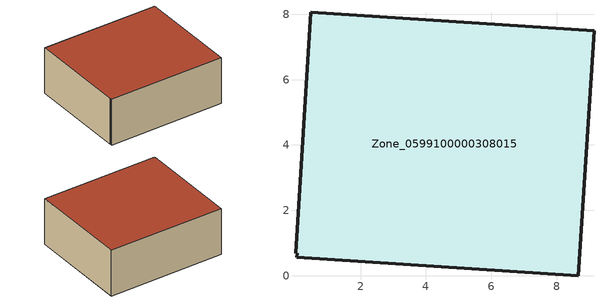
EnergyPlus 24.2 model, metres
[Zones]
Zone_0599100000308015
 floor ground (C_G): 0.06,0.69 0.01,0.69 0.48,8.06 9.14,7.49 8.66,0 0.05,0.57 z0
 wall outside (C_F): 8.66,0 9.14,7.49 0.48,8.06 0.01,0.69 0.06,0.69 0.05,0.57 8.66,0 z0:3.5
 roof outside (C_R): 0.06,0.69 0.05,0.57 8.66,0 9.14,7.49 0.48,8.06 0.01,0.69 z3.5
[BUILDING]
Pand.0599100000308015: North Axis=0; Terrain=City; Loads Convergence Tolerance Value=0.04; Temperature Convergence Tolerance Value=0.4; Solar Distribution=FullExterior; Maximum Number of Warmup Days=25; Minimum Number of Warmup Days=1
[Site:Location]
Rotterdam.The.Hague.AP_ZH_NLD Design_Conditions: Latitude=51.96; Longitude=4.45; Time Zone=1; Elevation=-4.5
[SITE:GROUNDTEMPERATURE:BUILDINGSURFACE]
18, 18, 18, 18, 18, 18, 18, 18, 18, 18, 18, 18
[MATERIAL] Thermal Absorptance=0.9; Solar Absorptance=0.7; Visible Absorptance=0.7
Name | Roughness | Thickness | Conductivity | Density | Specific Heat
G.TI.1946-1964 | MediumSmooth | 0.15 | 1 | 540 | 1210
F.TI.1946-1964 | Rough | 0.3 | 0.857143 | 1920 | 840
R.TI.1946-1964 | MediumRough | 0.2 | 0.277778 | 1500 | 1000
[CONSTRUCTION]
C_G: G.TI.1946-1964
C_F: F.TI.1946-1964
C_R: R.TI.1946-1964
[ZONE]
Zone_0599100000308015: Type=1; Multiplier=1; Ceiling Height=Autocalculate; Volume=Autocalculate; Floor Area=autocalculate; Part of Total Floor Area=Yes
[ZONEINFILTRATION:DESIGNFLOWRATE]
Infil_Zone_0599100000308015: Zone or ZoneList or Space or SpaceList=Zone_0599100000308015; Schedule=AlwaysOn; Design Flow Rate Calculation Method=Flow/Area; Flow Rate per Floor Area=0.003; Constant Term Coefficient=1; Temperature Term Coefficient=0; Velocity Term Coefficient=0; Velocity Squared Term Coefficient=0
[HVACTEMPLATE:ZONE:IDEALLOADSAIRSYSTEM]
Zone_0599100000308015: Maximum Heating Supply Air Temperature=50; Minimum Cooling Supply Air Temperature=13; Maximum Heating Supply Air Humidity Ratio=0.0156; Minimum Cooling Supply Air Humidity Ratio=0.0077; Heating Limit=NoLimit; Cooling Limit=NoLimit; Dehumidification Control Type=ConstantSensibleHeatRatio; Cooling Sensible Heat Ratio=0.7; Dehumidification Setpoint=60; Humidification Control Type=None; Humidification Setpoint=30; Outdoor Air Method=None; Outdoor Air Flow Rate per Person=0.00944; Outdoor Air Flow Rate per Zone Floor Area=0; Outdoor Air Flow Rate per Zone=0; Demand Controlled Ventilation Type=None; Outdoor Air Economizer Type=NoEconomizer; Heat Recovery Type=None; Sensible Heat Recovery Effectiveness=0.7; Latent Heat Recovery Effectiveness=0.65
[ZONECONTROL:THERMOSTAT]
ThermostatControl_Zone_0599100000308015: Zone or ZoneList=Zone_0599100000308015; Control Type Schedule=DualSetpointControlType; Control 1=Thermostat_Zone_0599100000308015; Temperature Difference Between Cutout And Setpoint=0
[THERMOSTATSETPOINT:DUALSETPOINT]
Thermostat_Zone_0599100000308015: Heating Setpoint Temperature Schedule=HeatingSetpoint_Zone_0599100000308015; Cooling Setpoint Temperature Schedule=CoolingSetpoint_Zone_0599100000308015
[SCHEDULE:COMPACT]
HeatingSetpoint_Zone_0599100000308015: Through: 12/31, For: AllDays, Until: 24:00, 21
CoolingSetpoint_Zone_0599100000308015: Through: 12/31, For: AllDays, Until: 24:00, 24
DualSetpointControlType: Through: 12/31, For: AllDays, Until: 24:00, 4
AlwaysOn: Through: 12/31, For: AllDays, Until: 24:00, 1
